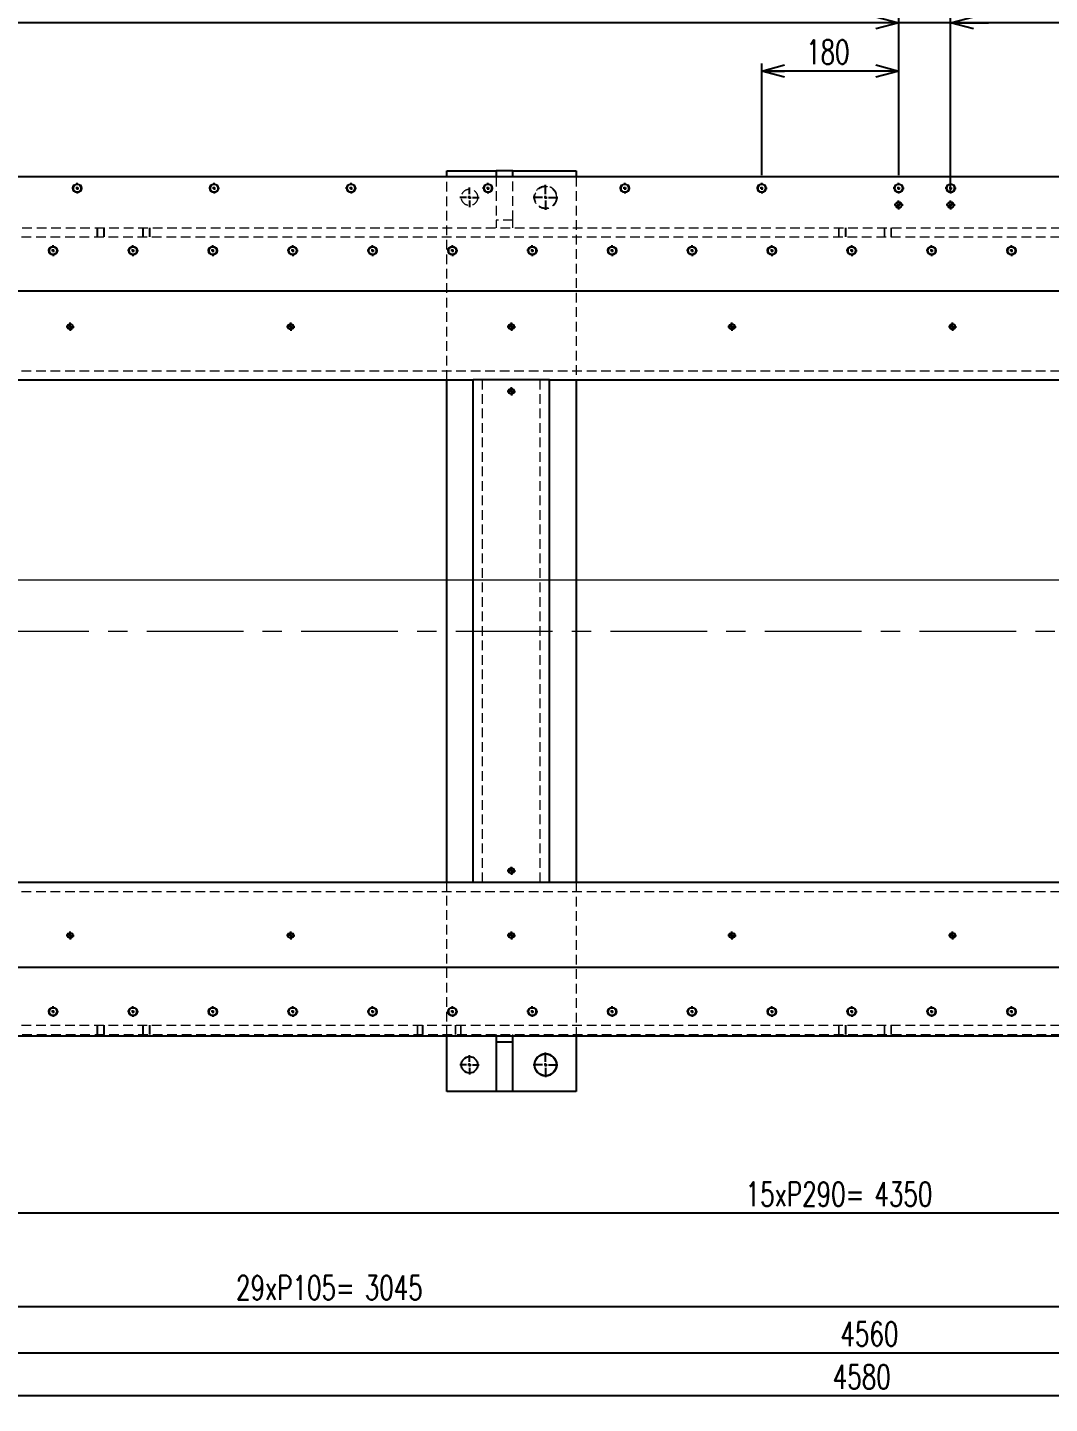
# Model space of a CAD drawing. Header units: millimetres. Extents: x 30 to 8380, y 30 to 5898.
# Drawn here: x 4122 to 5466, y 3167 to 4975 of the extents above; entities that cross this region are included whole.
import ezdxf

# ---------------------------------------------------------------- set-up
doc = ezdxf.new("R2010")
doc.units = ezdxf.units.MM
doc.header["$LTSCALE"] = 10
doc.linetypes.add('CENTERX2', pattern=[20.32, 12.7, -2.54, 2.54, -2.54])
doc.linetypes.add('HIDDEN', pattern=[1.905, 1.27, -0.635])
doc.layers.add('FORMAT', color=7, linetype='Continuous')
doc.styles.add('SLDTEXTSTYLE0', font='TXT', dxfattribs={"width": 0.7, "bigfont": 'bigfont'})
doc.dimstyles.new('SLDDIMSTYLE1', dxfattribs={"dimtxt": 36.380208, "dimasz": 30, "dimexe": 0, "dimexo": 0.0625, "dimgap": 9.095052, "dimtad": 3, "dimrnd": 1e-09, "dimzin": 12, "dimdsep": 46, "dimtxsty": 'SLDTEXTSTYLE0', "dimblk1": 'OPEN30', "dimblk2": 'OPEN30', "dimsah": 1, "dimcen": 0.09, "dimadec": 0, "dimazin": 3, "dimtfac": 1, "dimtdec": 3, "dimtofl": 0, "dimtmove": 0, "dimatfit": 3, "dimldrblk": 'OPEN30', "dimfxl": 1, "dimfrac": 2, "dimtolj": 1, "dimtzin": 12, "dimarcsym": 0})
doc.dimstyles.new('SLDDIMSTYLE2', dxfattribs={"dimtxt": 36.380208, "dimasz": 30, "dimexe": 0, "dimexo": 0.0625, "dimgap": 9.095052, "dimtad": 3, "dimrnd": 1e-09, "dimzin": 12, "dimdsep": 46, "dimtxsty": 'SLDTEXTSTYLE0', "dimblk1": 'OPEN30', "dimblk2": 'OPEN30', "dimsah": 1, "dimcen": 0.09, "dimadec": 0, "dimazin": 3, "dimtfac": 1, "dimtdec": 3, "dimtmove": 0, "dimatfit": 0, "dimldrblk": 'OPEN30', "dimfxl": 1, "dimfrac": 2, "dimtolj": 1, "dimtzin": 12, "dimarcsym": 0})

# ---------------------------------------------------------------- blocks, each defined once
blk = doc.blocks.new('_Open30')
at = {"color": 0, "linetype": 'ByBlock', "lineweight": -2}
for p, q in [((-1, 0.267949), (0, 0)), ((0, 0), (-1, -0.267949)), ((0, 0), (-1, 0))]:
    blk.add_line(p, q, dxfattribs=at)
blk = doc.blocks.new('_D_26')
at = {"layer": 'FORMAT', "transparency": 16777216}
for p, q in [((2953.6, 4788.9), (2953.6, 5043.3)), ((7513.6, 5033.3), (2953.6, 5033.3)), ((7513.6, 4788.9), (7513.6, 5043.3))]:
    blk.add_line(p, q, dxfattribs=at)
at = {"layer": 'FORMAT', "transparency": 16777216, "xscale": 30, "yscale": 30, "rotation": 180}
blk.add_blockref('_Open30', (2953.6, 5033.3, 104), dxfattribs=at)
at = {"layer": 'FORMAT', "transparency": 16777216, "xscale": 30, "yscale": 30}
blk.add_blockref('_Open30', (7513.6, 5033.3, 104), dxfattribs=at)
at = {"layer": 'FORMAT', "transparency": 16777216, "insert": (5191.2, 5074.2), "char_height": 31.75, "attachment_point": 1, "style": 'SLDTEXTSTYLE0'}
blk.add_mtext('4560', dxfattribs=at)
blk = doc.blocks.new('_D_29')
at = {"layer": 'FORMAT', "transparency": 16777216}
for p, q in [((5336.1, 4757.9), (5336.1, 4991.2)), ((7316.1, 4757.9), (7316.1, 4991.2)), ((7316.1, 4981.2), (5336.1, 4981.2))]:
    blk.add_line(p, q, dxfattribs=at)
at = {"layer": 'FORMAT', "transparency": 16777216, "xscale": 30, "yscale": 30, "rotation": 180}
blk.add_blockref('_Open30', (5336.1, 4981.2, 104), dxfattribs=at)
at = {"layer": 'FORMAT', "transparency": 16777216, "xscale": 30, "yscale": 30}
blk.add_blockref('_Open30', (7316.1, 4981.2, 104), dxfattribs=at)
at = {"layer": 'FORMAT', "transparency": 16777216, "char_height": 31.75, "attachment_point": 1, "style": 'SLDTEXTSTYLE0'}
for s, insert in [('11xP180=', (6199.1, 5022.1)), ('1980', (6368.4, 5022.1))]:
    blk.add_mtext(s, dxfattribs=dict(at, insert=insert))
blk = doc.blocks.new('_D_32')
at = {"layer": 'FORMAT', "transparency": 16777216}
for p, q in [((5267.8, 4781), (5267.8, 4991.2)), ((5336.1, 4773.9), (5336.1, 4991.2)), ((5267.8, 4981.2), (5217.8, 4981.2)), ((5336.1, 4981.2), (5267.8, 4981.2)), ((5336.1, 4981.2), (5386.1, 4981.2))]:
    blk.add_line(p, q, dxfattribs=at)
at = {"layer": 'FORMAT', "transparency": 16777216, "xscale": 30, "yscale": 30}
blk.add_blockref('_Open30', (5267.8, 4981.2, 104), dxfattribs=at)
at = {"layer": 'FORMAT', "transparency": 16777216, "xscale": 30, "yscale": 30, "rotation": 180}
blk.add_blockref('_Open30', (5336.1, 4981.2, 104), dxfattribs=at)
at = {"layer": 'FORMAT', "transparency": 16777216, "insert": (5259.6, 5022.1), "char_height": 31.75, "attachment_point": 1, "style": 'SLDTEXTSTYLE0'}
blk.add_mtext('68.3', dxfattribs=at)
blk = doc.blocks.new('_D_33')
at = {"layer": 'FORMAT', "transparency": 16777216}
for p, q in [((3287.8, 4773.9), (3287.8, 4991.2)), ((5267.8, 4781), (5267.8, 4991.2)), ((5267.8, 4981.2), (3287.8, 4981.2))]:
    blk.add_line(p, q, dxfattribs=at)
at = {"layer": 'FORMAT', "transparency": 16777216, "xscale": 30, "yscale": 30, "rotation": 180}
blk.add_blockref('_Open30', (3287.8, 4981.2, 104), dxfattribs=at)
at = {"layer": 'FORMAT', "transparency": 16777216, "xscale": 30, "yscale": 30}
blk.add_blockref('_Open30', (5267.8, 4981.2, 104), dxfattribs=at)
at = {"layer": 'FORMAT', "transparency": 16777216, "char_height": 31.75, "attachment_point": 1, "style": 'SLDTEXTSTYLE0'}
for s, insert in [('11xP180=', (4150.8, 5022.1)), ('1980', (4320.1, 5022.1))]:
    blk.add_mtext(s, dxfattribs=dict(at, insert=insert))
blk = doc.blocks.new('_D_35')
at = {"layer": 'FORMAT', "transparency": 16777216}
for p, q in [((5087.8, 4781), (5087.8, 4927.9)), ((5267.8, 4781), (5267.8, 4927.9)), ((5267.8, 4917.9), (5087.8, 4917.9))]:
    blk.add_line(p, q, dxfattribs=at)
at = {"layer": 'FORMAT', "transparency": 16777216, "xscale": 30, "yscale": 30, "rotation": 180}
blk.add_blockref('_Open30', (5087.8, 4917.9, 104), dxfattribs=at)
at = {"layer": 'FORMAT', "transparency": 16777216, "xscale": 30, "yscale": 30}
blk.add_blockref('_Open30', (5267.8, 4917.9, 104), dxfattribs=at)
at = {"layer": 'FORMAT', "transparency": 16777216, "insert": (5146, 4958.8), "char_height": 31.75, "attachment_point": 1, "style": 'SLDTEXTSTYLE0'}
blk.add_mtext('180', dxfattribs=at)
blk = doc.blocks.new('_D_62')
at = {"layer": 'FORMAT', "transparency": 16777216}
for p, q in [((3018.6, 3766.5), (3018.6, 3406.9)), ((7368.6, 3771.9), (7368.6, 3406.9)), ((7368.6, 3416.9), (3018.6, 3416.9))]:
    blk.add_line(p, q, dxfattribs=at)
at = {"layer": 'FORMAT', "transparency": 16777216, "xscale": 30, "yscale": 30, "rotation": 180}
blk.add_blockref('_Open30', (3018.6, 3416.9, 104), dxfattribs=at)
at = {"layer": 'FORMAT', "transparency": 16777216, "xscale": 30, "yscale": 30}
blk.add_blockref('_Open30', (7368.6, 3416.9, 104), dxfattribs=at)
at = {"layer": 'FORMAT', "transparency": 16777216, "char_height": 31.75, "attachment_point": 1, "style": 'SLDTEXTSTYLE0'}
for s, insert in [('15xP290=', (5066.6, 3457.9)), ('4350', (5235.9, 3457.9))]:
    blk.add_mtext(s, dxfattribs=dict(at, insert=insert))
blk = doc.blocks.new('_D_66')
at = {"layer": 'FORMAT', "transparency": 16777216}
for p, q in [((3001.1, 3664.8), (3001.1, 3284)), ((6046.1, 3664.8), (6046.1, 3284)), ((6046.1, 3294), (3001.1, 3294))]:
    blk.add_line(p, q, dxfattribs=at)
at = {"layer": 'FORMAT', "transparency": 16777216, "xscale": 30, "yscale": 30, "rotation": 180}
blk.add_blockref('_Open30', (3001.1, 3294, 104), dxfattribs=at)
at = {"layer": 'FORMAT', "transparency": 16777216, "xscale": 30, "yscale": 30}
blk.add_blockref('_Open30', (6046.1, 3294, 104), dxfattribs=at)
at = {"layer": 'FORMAT', "transparency": 16777216, "char_height": 31.75, "attachment_point": 1, "style": 'SLDTEXTSTYLE0'}
for s, insert in [('29xP105=', (4396.6, 3334.9)), ('3045', (4565.9, 3334.9))]:
    blk.add_mtext(s, dxfattribs=dict(at, insert=insert))
blk = doc.blocks.new('_D_72')
at = {"layer": 'FORMAT', "transparency": 16777216}
for p, q in [((2953.6, 3639.9), (2953.6, 3223.2)), ((7513.6, 3639.9), (7513.6, 3223.2)), ((7513.6, 3233.2), (2953.6, 3233.2))]:
    blk.add_line(p, q, dxfattribs=at)
at = {"layer": 'FORMAT', "transparency": 16777216, "xscale": 30, "yscale": 30, "rotation": 180}
blk.add_blockref('_Open30', (2953.6, 3233.2, 104), dxfattribs=at)
at = {"layer": 'FORMAT', "transparency": 16777216, "xscale": 30, "yscale": 30}
blk.add_blockref('_Open30', (7513.6, 3233.2, 104), dxfattribs=at)
at = {"layer": 'FORMAT', "transparency": 16777216, "insert": (5191.2, 3274.1), "char_height": 31.75, "attachment_point": 1, "style": 'SLDTEXTSTYLE0'}
blk.add_mtext('4560', dxfattribs=at)
blk = doc.blocks.new('_D_76')
at = {"layer": 'FORMAT', "transparency": 16777216}
for p, q in [((7513.6, 3639.9), (7513.6, 3166.9)), ((2933.6, 3566.9), (2933.6, 3166.9)), ((7513.6, 3176.9), (2933.6, 3176.9))]:
    blk.add_line(p, q, dxfattribs=at)
at = {"layer": 'FORMAT', "transparency": 16777216, "xscale": 30, "yscale": 30, "rotation": 180}
blk.add_blockref('_Open30', (2933.6, 3176.9, 104), dxfattribs=at)
at = {"layer": 'FORMAT', "transparency": 16777216, "xscale": 30, "yscale": 30}
blk.add_blockref('_Open30', (7513.6, 3176.9, 104), dxfattribs=at)
at = {"layer": 'FORMAT', "transparency": 16777216, "insert": (5181.2, 3217.8), "char_height": 31.75, "attachment_point": 1, "style": 'SLDTEXTSTYLE0'}
blk.add_mtext('4580', dxfattribs=at)
blk = doc.blocks.new('SW_CENTERMARKSYMBOL_20')
at = {"layer": 'FORMAT', "color": 0}
for p, q in [((896, 0), (892.9, 0)), ((900, 0), (898, 0)), ((900, 4), (900, 7.1)), ((900, 0), (900, 2)), ((900, 0), (900, -2)), ((900, 0), (902, 0)), ((904, 0), (907.1, 0)), ((1076, 0), (1072.9, 0)), ((1080, 0), (1078, 0)), ((1080, 4), (1080, 7.1)), ((1080, 0), (1080, 2)), ((1080, 0), (1080, -2)), ((1080, 0), (1082, 0)), ((1084, 0), (1087.1, 0)), ((1256, 0), (1252.9, 0)), ((1260, 0), (1258, 0)), ((1260, 4), (1260, 7.1)), ((1260, 0), (1260, 2)), ((1260, 0), (1260, -2)), ((1260, 0), (1262, 0)), ((1264, 0), (1267.1, 0)), ((1436, 0), (1432.9, 0)), ((1440, 0), (1438, 0)), ((1440, 4), (1440, 7.1)), ((1440, 0), (1440, 2)), ((1440, 0), (1440, -2)), ((1440, 0), (1442, 0)), ((1444, 0), (1447.1, 0)), ((1616, 0), (1612.9, 0)), ((1620, 0), (1618, 0)), ((1620, 4), (1620, 7.1)), ((1620, 0), (1620, 2)), ((1620, 0), (1620, -2)), ((1620, 0), (1622, 0)), ((1624, 0), (1627.1, 0)), ((1796, 0), (1792.9, 0)), ((1800, 0), (1798, 0)), ((1800, 4), (1800, 7.1)), ((1800, 0), (1800, 2)), ((1800, 0), (1800, -2)), ((1800, 0), (1802, 0)), ((1804, 0), (1807.1, 0)), ((1976, 0), (1972.9, 0)), ((1980, 0), (1978, 0)), ((1980, 4), (1980, 7.1)), ((1980, 0), (1980, 2)), ((1980, 0), (1980, -2)), ((1980, 0), (1982, 0)), ((1984, 0), (1987.1, 0)), ((2044.3, 0), (2041.2, 0)), ((2048.3, 0), (2046.3, 0)), ((2048.3, 4), (2048.3, 7.1)), ((2048.3, 0), (2048.3, 2)), ((2048.3, 0), (2048.3, -2)), ((2048.3, 0), (2050.3, 0)), ((2052.3, 0), (2055.4, 0)), ((900, -4), (900, -7.1)), ((1080, -4), (1080, -7.1)), ((1260, -4), (1260, -7.1)), ((1440, -4), (1440, -7.1)), ((1620, -4), (1620, -7.1)), ((1800, -4), (1800, -7.1)), ((1980, -4), (1980, -7.1)), ((2048.3, -4), (2048.3, -7.1))]:
    blk.add_line(p, q, dxfattribs=at)
blk = doc.blocks.new('SW_CENTERMARKSYMBOL_21')
at = {"layer": 'FORMAT', "color": 0}
for p, q in [((1151, 1000), (1147.9, 1000)), ((1155, 1000), (1153, 1000)), ((1155, 1004), (1155, 1007.1)), ((1155, 1000), (1155, 1002)), ((1155, 1000), (1155, 998)), ((1155, 1000), (1157, 1000)), ((1155, 996), (1155, 992.9)), ((1159, 1000), (1162.1, 1000)), ((1256, 1000), (1252.9, 1000)), ((1260, 1000), (1258, 1000)), ((1260, 1004), (1260, 1007.1)), ((1260, 1000), (1260, 1002)), ((1260, 1000), (1260, 998)), ((1260, 1000), (1262, 1000)), ((1260, 996), (1260, 992.9)), ((1264, 1000), (1267.1, 1000)), ((1361, 1000), (1357.9, 1000)), ((1365, 1000), (1363, 1000)), ((1365, 1004), (1365, 1007.1)), ((1365, 1000), (1365, 1002)), ((1365, 1000), (1365, 998)), ((1365, 1000), (1367, 1000)), ((1365, 996), (1365, 992.9)), ((1369, 1000), (1372.1, 1000)), ((1466, 1000), (1462.9, 1000)), ((1470, 1000), (1468, 1000)), ((1470, 1004), (1470, 1007.1)), ((1470, 1000), (1470, 1002)), ((1470, 1000), (1470, 998)), ((1470, 1000), (1472, 1000)), ((1470, 996), (1470, 992.9)), ((1474, 1000), (1477.1, 1000)), ((1571, 1000), (1567.9, 1000)), ((1575, 1000), (1573, 1000)), ((1575, 1004), (1575, 1007.1)), ((1575, 1000), (1575, 1002)), ((1575, 1000), (1575, 998)), ((1575, 1000), (1577, 1000)), ((1575, 996), (1575, 992.9)), ((1579, 1000), (1582.1, 1000)), ((1676, 1000), (1672.9, 1000)), ((1680, 1000), (1678, 1000)), ((1680, 1004), (1680, 1007.1)), ((1680, 1000), (1680, 1002)), ((1680, 1000), (1680, 998)), ((1680, 1000), (1682, 1000)), ((1680, 996), (1680, 992.9)), ((1684, 1000), (1687.1, 1000)), ((1781, 1000), (1777.9, 1000)), ((1785, 1000), (1783, 1000)), ((1785, 1004), (1785, 1007.1)), ((1785, 1000), (1785, 1002)), ((1785, 1000), (1785, 998)), ((1785, 1000), (1787, 1000)), ((1785, 996), (1785, 992.9)), ((1789, 1000), (1792.1, 1000)), ((1886, 1000), (1882.9, 1000)), ((1890, 1000), (1888, 1000)), ((1890, 1004), (1890, 1007.1)), ((1890, 1000), (1890, 1002)), ((1890, 1000), (1890, 998)), ((1890, 1000), (1892, 1000)), ((1890, 996), (1890, 992.9)), ((1894, 1000), (1897.1, 1000)), ((1991, 1000), (1987.9, 1000)), ((1995, 1000), (1993, 1000)), ((1995, 1004), (1995, 1007.1)), ((1995, 1000), (1995, 1002)), ((1995, 1000), (1995, 998)), ((1995, 1000), (1997, 1000)), ((1995, 996), (1995, 992.9)), ((1999, 1000), (2002.1, 1000)), ((2096, 1000), (2092.9, 1000)), ((2100, 1000), (2098, 1000)), ((2100, 1004), (2100, 1007.1)), ((2100, 1000), (2100, 1002)), ((2100, 1000), (2100, 998)), ((2100, 1000), (2102, 1000)), ((2100, 996), (2100, 992.9)), ((2104, 1000), (2107.1, 1000)), ((2201, 1000), (2197.9, 1000)), ((2205, 1000), (2203, 1000)), ((2205, 1004), (2205, 1007.1)), ((2205, 1000), (2205, 1002)), ((2205, 1000), (2205, 998)), ((2205, 1000), (2207, 1000)), ((2205, 996), (2205, 992.9)), ((2209, 1000), (2212.1, 1000)), ((2306, 1000), (2302.9, 1000)), ((2310, 1000), (2308, 1000)), ((2310, 1004), (2310, 1007.1)), ((2310, 1000), (2310, 1002)), ((2310, 1000), (2310, 998)), ((2310, 1000), (2312, 1000)), ((2310, 996), (2310, 992.9)), ((2314, 1000), (2317.1, 1000)), ((2411, 1000), (2407.9, 1000)), ((2415, 1000), (2413, 1000)), ((2415, 1004), (2415, 1007.1)), ((2415, 1000), (2415, 1002)), ((2415, 1000), (2415, 998)), ((2415, 1000), (2417, 1000)), ((2415, 996), (2415, 992.9)), ((2419, 1000), (2422.1, 1000)), ((1151, 0), (1147.9, 0)), ((1155, 0), (1153, 0)), ((1155, 4), (1155, 7.1)), ((1155, 0), (1155, 2)), ((1155, 0), (1155, -2)), ((1155, 0), (1157, 0)), ((1159, 0), (1162.1, 0)), ((1256, 0), (1252.9, 0)), ((1260, 0), (1258, 0)), ((1260, 4), (1260, 7.1)), ((1260, 0), (1260, 2)), ((1260, 0), (1260, -2)), ((1260, 0), (1262, 0)), ((1264, 0), (1267.1, 0)), ((1361, 0), (1357.9, 0)), ((1365, 0), (1363, 0)), ((1365, 4), (1365, 7.1)), ((1365, 0), (1365, 2)), ((1365, 0), (1365, -2)), ((1365, 0), (1367, 0)), ((1369, 0), (1372.1, 0)), ((1466, 0), (1462.9, 0)), ((1470, 0), (1468, 0)), ((1470, 4), (1470, 7.1)), ((1470, 0), (1470, 2)), ((1470, 0), (1470, -2)), ((1470, 0), (1472, 0)), ((1474, 0), (1477.1, 0)), ((1571, 0), (1567.9, 0)), ((1575, 0), (1573, 0)), ((1575, 4), (1575, 7.1)), ((1575, 0), (1575, 2)), ((1575, 0), (1575, -2)), ((1575, 0), (1577, 0)), ((1579, 0), (1582.1, 0)), ((1676, 0), (1672.9, 0)), ((1680, 0), (1678, 0)), ((1680, 4), (1680, 7.1)), ((1680, 0), (1680, 2)), ((1680, 0), (1680, -2)), ((1680, 0), (1682, 0)), ((1684, 0), (1687.1, 0)), ((1781, 0), (1777.9, 0)), ((1785, 0), (1783, 0)), ((1785, 4), (1785, 7.1)), ((1785, 0), (1785, 2)), ((1785, 0), (1785, -2)), ((1785, 0), (1787, 0)), ((1789, 0), (1792.1, 0)), ((1886, 0), (1882.9, 0)), ((1890, 0), (1888, 0)), ((1890, 4), (1890, 7.1)), ((1890, 0), (1890, 2)), ((1890, 0), (1890, -2)), ((1890, 0), (1892, 0)), ((1894, 0), (1897.1, 0)), ((1991, 0), (1987.9, 0)), ((1995, 0), (1993, 0)), ((1995, 4), (1995, 7.1)), ((1995, 0), (1995, 2)), ((1995, 0), (1995, -2)), ((1995, 0), (1997, 0)), ((1999, 0), (2002.1, 0)), ((2096, 0), (2092.9, 0)), ((2100, 0), (2098, 0)), ((2100, 4), (2100, 7.1)), ((2100, 0), (2100, 2)), ((2100, 0), (2100, -2)), ((2100, 0), (2102, 0)), ((2104, 0), (2107.1, 0)), ((2201, 0), (2197.9, 0)), ((2205, 0), (2203, 0)), ((2205, 4), (2205, 7.1)), ((2205, 0), (2205, 2)), ((2205, 0), (2205, -2)), ((2205, 0), (2207, 0)), ((2209, 0), (2212.1, 0)), ((2306, 0), (2302.9, 0)), ((2310, 0), (2308, 0)), ((2310, 4), (2310, 7.1)), ((2310, 0), (2310, 2)), ((2310, 0), (2310, -2)), ((2310, 0), (2312, 0)), ((2314, 0), (2317.1, 0)), ((2411, 0), (2407.9, 0)), ((2415, 0), (2413, 0)), ((2415, 4), (2415, 7.1)), ((2415, 0), (2415, 2)), ((2415, 0), (2415, -2)), ((2415, 0), (2417, 0)), ((2419, 0), (2422.1, 0)), ((1155, -4), (1155, -7.1)), ((1260, -4), (1260, -7.1)), ((1365, -4), (1365, -7.1)), ((1470, -4), (1470, -7.1)), ((1575, -4), (1575, -7.1)), ((1680, -4), (1680, -7.1)), ((1785, -4), (1785, -7.1)), ((1890, -4), (1890, -7.1)), ((1995, -4), (1995, -7.1)), ((2100, -4), (2100, -7.1)), ((2205, -4), (2205, -7.1)), ((2310, -4), (2310, -7.1)), ((2415, -4), (2415, -7.1))]:
    blk.add_line(p, q, dxfattribs=at)
blk = doc.blocks.new('SW_CENTERMARKSYMBOL_22')
at = {"layer": 'FORMAT', "color": 0}
for p, q in [((-3194, 85), (-3195.4, 85)), ((-3190, 85), (-3192, 85)), ((-3190, 89), (-3190, 90.4)), ((-3190, 85), (-3190, 87)), ((-3190, 85), (-3190, 83)), ((-3190, 85), (-3188, 85)), ((-3190, 81), (-3190, 79.6)), ((-3186, 85), (-3184.6, 85)), ((-2904, 85), (-2905.4, 85)), ((-2900, 85), (-2902, 85)), ((-2900, 89), (-2900, 90.4)), ((-2900, 85), (-2900, 87)), ((-2900, 85), (-2900, 83)), ((-2900, 85), (-2898, 85)), ((-2900, 81), (-2900, 79.6)), ((-2896, 85), (-2894.6, 85)), ((-2614, 85), (-2615.4, 85)), ((-2610, 85), (-2612, 85)), ((-2610, 89), (-2610, 90.4)), ((-2610, 85), (-2610, 87)), ((-2610, 85), (-2610, 83)), ((-2610, 85), (-2608, 85)), ((-2610, 81), (-2610, 79.6)), ((-2606, 85), (-2604.6, 85)), ((-2324, 85), (-2325.4, 85)), ((-2320, 85), (-2322, 85)), ((-2320, 89), (-2320, 90.4)), ((-2320, 85), (-2320, 87)), ((-2320, 85), (-2320, 83)), ((-2320, 85), (-2318, 85)), ((-2320, 81), (-2320, 79.6)), ((-2316, 85), (-2314.6, 85)), ((-2034, 85), (-2035.4, 85)), ((-2030, 85), (-2032, 85)), ((-2030, 89), (-2030, 90.4)), ((-2030, 85), (-2030, 87)), ((-2030, 85), (-2030, 83)), ((-2030, 85), (-2028, 85)), ((-2030, 81), (-2030, 79.6)), ((-2026, 85), (-2024.6, 85)), ((-2614, 0), (-2615.4, 0)), ((-2610, 0), (-2612, 0)), ((-2610, 4), (-2610, 5.4)), ((-2610, 0), (-2610, 2)), ((-2610, 0), (-2610, -2)), ((-2610, 0), (-2608, 0)), ((-2606, 0), (-2604.6, 0)), ((-2610, -4), (-2610, -5.4)), ((-2614, -630), (-2615.4, -630)), ((-2610, -630), (-2612, -630)), ((-2610, -626), (-2610, -624.6)), ((-2610, -630), (-2610, -628)), ((-2610, -630), (-2610, -632)), ((-2610, -630), (-2608, -630)), ((-2606, -630), (-2604.6, -630)), ((-2610, -634), (-2610, -635.4)), ((-3194, -715), (-3195.4, -715)), ((-3190, -715), (-3192, -715)), ((-3190, -711), (-3190, -709.6)), ((-3190, -715), (-3190, -713)), ((-3190, -715), (-3190, -717)), ((-3190, -715), (-3188, -715)), ((-3190, -719), (-3190, -720.4)), ((-3186, -715), (-3184.6, -715)), ((-2904, -715), (-2905.4, -715)), ((-2900, -715), (-2902, -715)), ((-2900, -711), (-2900, -709.6)), ((-2900, -715), (-2900, -713)), ((-2900, -715), (-2900, -717)), ((-2900, -715), (-2898, -715)), ((-2900, -719), (-2900, -720.4)), ((-2896, -715), (-2894.6, -715)), ((-2614, -715), (-2615.4, -715)), ((-2610, -715), (-2612, -715)), ((-2610, -711), (-2610, -709.6)), ((-2610, -715), (-2610, -713)), ((-2610, -715), (-2610, -717)), ((-2610, -715), (-2608, -715)), ((-2610, -719), (-2610, -720.4)), ((-2606, -715), (-2604.6, -715)), ((-2324, -715), (-2325.4, -715)), ((-2320, -715), (-2322, -715)), ((-2320, -711), (-2320, -709.6)), ((-2320, -715), (-2320, -713)), ((-2320, -715), (-2320, -717)), ((-2320, -715), (-2318, -715)), ((-2320, -719), (-2320, -720.4)), ((-2316, -715), (-2314.6, -715)), ((-2034, -715), (-2035.4, -715)), ((-2030, -715), (-2032, -715)), ((-2030, -711), (-2030, -709.6)), ((-2030, -715), (-2030, -713)), ((-2030, -715), (-2030, -717)), ((-2030, -715), (-2028, -715)), ((-2030, -719), (-2030, -720.4)), ((-2026, -715), (-2024.6, -715))]:
    blk.add_line(p, q, dxfattribs=at)
blk = doc.blocks.new('SW_CENTERMARKSYMBOL_23')
at = {"layer": 'FORMAT', "color": 0}
for p, q in [((-1744, 0), (-1756.25, 0)), ((-1740, 0), (-1742, 0)), ((-1740, 4), (-1740, 16.25)), ((-1740, 0), (-1740, 2)), ((-1740, 0), (-1740, -2)), ((-1740, 0), (-1738, 0)), ((-1736, 0), (-1723.75, 0)), ((-1740, -4), (-1740, -16.25))]:
    blk.add_line(p, q, dxfattribs=at)
blk = doc.blocks.new('SW_CENTERMARKSYMBOL_24')
at = {"layer": 'FORMAT', "color": 0}
for p, q in [((-1744, 0), (-1756.25, 0)), ((-1740, 0), (-1742, 0)), ((-1740, 4), (-1740, 16.25)), ((-1740, 0), (-1740, 2)), ((-1740, 0), (-1740, -2)), ((-1740, 0), (-1738, 0)), ((-1736, 0), (-1723.75, 0)), ((-1740, -4), (-1740, -16.25))]:
    blk.add_line(p, q, dxfattribs=at)
blk = doc.blocks.new('SW_CENTERMARKSYMBOL_25')
at = {"layer": 'FORMAT', "color": 0}
for p, q in [((-1744, 0), (-1752.75, 0)), ((-1740, 0), (-1742, 0)), ((-1740, 4), (-1740, 12.75)), ((-1740, 0), (-1740, 2)), ((-1740, 0), (-1740, -2)), ((-1740, 0), (-1738, 0)), ((-1736, 0), (-1727.25, 0)), ((-1740, -4), (-1740, -12.75))]:
    blk.add_line(p, q, dxfattribs=at)
blk = doc.blocks.new('SW_CENTERMARKSYMBOL_26')
at = {"layer": 'FORMAT', "color": 0}
for p, q in [((-1744, 0), (-1752.75, 0)), ((-1740, 0), (-1742, 0)), ((-1740, 4), (-1740, 12.75)), ((-1740, 0), (-1740, 2)), ((-1740, 0), (-1740, -2)), ((-1740, 0), (-1738, 0)), ((-1736, 0), (-1727.25, 0)), ((-1740, -4), (-1740, -12.75))]:
    blk.add_line(p, q, dxfattribs=at)
blk = doc.blocks.new('SW_CENTERMARKSYMBOL_31')
at = {"layer": 'FORMAT', "color": 0}
for p, q in [((-4, 0), (-6, 0)), ((0, 0), (-2, 0)), ((0, 4), (0, 6)), ((0, 0), (0, 2)), ((0, 0), (0, -2)), ((0, 0), (2, 0)), ((4, 0), (6, 0)), ((0, -4), (0, -6))]:
    blk.add_line(p, q, dxfattribs=at)
blk = doc.blocks.new('SW_CENTERMARKSYMBOL_32')
at = {"layer": 'FORMAT', "color": 0}
for p, q in [((-4, 0), (-6, 0)), ((0, 0), (-2, 0)), ((0, 4), (0, 6)), ((0, 0), (0, 2)), ((0, 0), (0, -2)), ((0, 0), (2, 0)), ((4, 0), (6, 0)), ((0, -4), (0, -6))]:
    blk.add_line(p, q, dxfattribs=at)
blk = doc.blocks.new('SW_DOWELSYMBOL_8')
at = {"linetype": 'Continuous', "lineweight": 18}
h = blk.add_hatch(color=0, dxfattribs=at)
edge = h.paths.add_edge_path(flags=0)
edge.add_arc((0, 0), 4, 180, 270)
edge.add_line((0, -4), (0, 0))
edge.add_line((0, 0), (-4, 0))
h = blk.add_hatch(color=0, dxfattribs=at)
edge = h.paths.add_edge_path(flags=0)
edge.add_arc((0, 0), 4, 0, 90)
edge.add_line((0, 4), (0, 0))
edge.add_line((0, 0), (4, 0))
at = {"layer": 'FORMAT', "color": 0}
blk.add_circle((0, 0), 4, dxfattribs=at)
blk = doc.blocks.new('SW_DOWELSYMBOL_9')
at = {"linetype": 'Continuous', "lineweight": 18}
h = blk.add_hatch(color=0, dxfattribs=at)
edge = h.paths.add_edge_path(flags=0)
edge.add_arc((0, 0), 4, 180, 270)
edge.add_line((0, -4), (0, 0))
edge.add_line((0, 0), (-4, 0))
h = blk.add_hatch(color=0, dxfattribs=at)
edge = h.paths.add_edge_path(flags=0)
edge.add_arc((0, 0), 4, 0, 90)
edge.add_line((0, 4), (0, 0))
edge.add_line((0, 0), (4, 0))
at = {"layer": 'FORMAT', "color": 0}
blk.add_circle((0, 0), 4, dxfattribs=at)

msp = doc.modelspace()

# ---------------------------------------------------------------- linework, layer by layer
at = {"color": 7, "linetype": 'Continuous', "lineweight": 25}
for p, q in [((7513.5727932, 4778.8972603), (2953.5727932, 4778.8972603)), ((4673.5727932, 4786.8972603), (4738.5727932, 4786.8972603)), ((4673.5727932, 4778.8972603), (4673.5727932, 4786.8972603)), ((4738.5727932, 4786.8972603), (4738.5727932, 4778.8972603)), ((4760.5727932, 4786.8972603), (4738.5727932, 4786.8972603)), ((4760.5727932, 4786.8972603), (4843.5727932, 4786.8972603)), ((4760.5727932, 4778.8972603), (4760.5727932, 4786.8972603)), ((4843.5727932, 4786.8972603), (4843.5727932, 4778.8972603)), ((2953.5727932, 4628.8972603), (7513.5727932, 4628.8972603)), ((3938.5727932, 4511.8972603), (4708.5727932, 4511.8972603)), ((4673.5727932, 3851.8972603), (4673.5727932, 4511.8972603)), ((4708.5727932, 3851.8972603), (4708.5727932, 4511.8972603)), ((4738.5727932, 4511.8972603), (4708.5727932, 4511.8972603)), ((4778.5727932, 4511.8972603), (4738.5727932, 4511.8972603)), ((4808.5727932, 4511.8972603), (4778.5727932, 4511.8972603)), ((4808.5727932, 4511.8972603), (5578.5727932, 4511.8972603)), ((4808.5727932, 3851.8972603), (4808.5727932, 4511.8972603)), ((4843.5727932, 4511.8972603), (4843.5727932, 3851.8972603)), ((3938.5727932, 3851.8972603), (4708.5727932, 3851.8972603)), ((4708.5727932, 3851.8972603), (4738.5727932, 3851.8972603)), ((4738.5727932, 3851.8972603), (4778.5727932, 3851.8972603)), ((4778.5727932, 3851.8972603), (4808.5727932, 3851.8972603)), ((4808.5727932, 3851.8972603), (5578.5727932, 3851.8972603)), ((7513.5727932, 3739.8972603), (2953.5727932, 3739.8972603)), ((2953.5727932, 3649.8972603), (7513.5727932, 3649.8972603)), ((4673.5727932, 3576.8972603), (4673.5727932, 3649.8972603)), ((4738.5727932, 3649.8972603), (4738.5727932, 3641.8972603)), ((4760.5727932, 3641.8972603), (4738.5727932, 3641.8972603)), ((4738.5727932, 3641.8972603), (4738.5727932, 3576.8972603)), ((4760.5727932, 3641.8972603), (4760.5727932, 3649.8972603)), ((4760.5727932, 3576.8972603), (4760.5727932, 3641.8972603)), ((4843.5727932, 3649.8972603), (4843.5727932, 3576.8972603)), ((4738.5727932, 3576.8972603), (4673.5727932, 3576.8972603)), ((4760.5727932, 3576.8972603), (4738.5727932, 3576.8972603)), ((4843.5727932, 3576.8972603), (4760.5727932, 3576.8972603))]:
    msp.add_line(p, q, dxfattribs=at)
at = {"color": 7, "linetype": 'HIDDEN', "lineweight": 18}
for p, q in [((4673.5727932, 4511.8972603), (4673.5727932, 4778.8972603)), ((4738.5727932, 4778.8972603), (4738.5727932, 4721.8972603)), ((4760.5727932, 4721.8972603), (4760.5727932, 4778.8972603)), ((4843.5727932, 4778.8972603), (4843.5727932, 4511.8972603)), ((4760.5727932, 4721.8972603), (4738.5727932, 4721.8972603)), ((4738.5727932, 4721.8972603), (4738.5727932, 4711.8972603)), ((4760.5727932, 4711.8972603), (4760.5727932, 4721.8972603)), ((2953.5727932, 4711.8972603), (7513.5727932, 4711.8972603)), ((4213.5727932, 4711.8972603), (4213.5727932, 4699.8972603)), ((4214.3227932, 4711.8972603), (4214.3227932, 4699.8972603)), ((4222.8227932, 4699.8972603), (4222.8227932, 4711.8972603)), ((4223.5727932, 4699.8972603), (4223.5727932, 4711.8972603)), ((4273.5727932, 4711.8972603), (4273.5727932, 4699.8972603)), ((4274.3227932, 4711.8972603), (4274.3227932, 4699.8972603)), ((4282.8227932, 4699.8972603), (4282.8227932, 4711.8972603)), ((4283.5727932, 4699.8972603), (4283.5727932, 4711.8972603)), ((5188.5727932, 4711.8972603), (5188.5727932, 4699.8972603)), ((5189.3227932, 4711.8972603), (5189.3227932, 4699.8972603)), ((5197.8227932, 4699.8972603), (5197.8227932, 4711.8972603)), ((5198.5727932, 4699.8972603), (5198.5727932, 4711.8972603)), ((5248.5727932, 4711.8972603), (5248.5727932, 4699.8972603)), ((5249.3227932, 4711.8972603), (5249.3227932, 4699.8972603)), ((5257.8227932, 4699.8972603), (5257.8227932, 4711.8972603)), ((5258.5727932, 4699.8972603), (5258.5727932, 4711.8972603)), ((2933.5727932, 4699.8972603), (7513.5727932, 4699.8972603)), ((2933.5727932, 4523.8972603), (7513.5727932, 4523.8972603)), ((4720.5727932, 3851.8972603), (4720.5727932, 4511.8972603)), ((4796.5727932, 3851.8972603), (4796.5727932, 4511.8972603)), ((4673.5727932, 3649.8972603), (4673.5727932, 3851.8972603)), ((4843.5727932, 3851.8972603), (4843.5727932, 3649.8972603)), ((2933.5727932, 3839.8972603), (7513.5727932, 3839.8972603)), ((2933.5727932, 3663.8972603), (7513.5727932, 3663.8972603)), ((4213.5727932, 3663.8972603), (4213.5727932, 3651.8972603)), ((4214.3227932, 3663.8972603), (4214.3227932, 3651.8972603)), ((4222.8227932, 3651.8972603), (4222.8227932, 3663.8972603)), ((4223.5727932, 3651.8972603), (4223.5727932, 3663.8972603)), ((4273.5727932, 3663.8972603), (4273.5727932, 3651.8972603)), ((4274.3227932, 3663.8972603), (4274.3227932, 3651.8972603)), ((4282.8227932, 3651.8972603), (4282.8227932, 3663.8972603)), ((4283.5727932, 3651.8972603), (4283.5727932, 3663.8972603)), ((4634.5727932, 3663.8972603), (4634.5727932, 3651.8972603)), ((4635.1727932, 3663.8972603), (4635.1727932, 3651.8972603)), ((4641.9727932, 3651.8972603), (4641.9727932, 3663.8972603)), ((4642.5727932, 3651.8972603), (4642.5727932, 3663.8972603)), ((4684.5727932, 3663.8972603), (4684.5727932, 3651.8972603)), ((4685.1727932, 3663.8972603), (4685.1727932, 3651.8972603)), ((4691.9727932, 3651.8972603), (4691.9727932, 3663.8972603)), ((4692.5727932, 3651.8972603), (4692.5727932, 3663.8972603)), ((5188.5727932, 3663.8972603), (5188.5727932, 3651.8972603)), ((5189.3227932, 3663.8972603), (5189.3227932, 3651.8972603)), ((5197.8227932, 3651.8972603), (5197.8227932, 3663.8972603)), ((5198.5727932, 3651.8972603), (5198.5727932, 3663.8972603)), ((5248.5727932, 3663.8972603), (5248.5727932, 3651.8972603)), ((5249.3227932, 3663.8972603), (5249.3227932, 3651.8972603)), ((5257.8227932, 3651.8972603), (5257.8227932, 3663.8972603)), ((5258.5727932, 3651.8972603), (5258.5727932, 3663.8972603)), ((2953.5727932, 3651.8972603), (7513.5727932, 3651.8972603)), ((4738.5727932, 3651.8972603), (4738.5727932, 3649.8972603)), ((4760.5727932, 3649.8972603), (4760.5727932, 3651.8972603))]:
    msp.add_line(p, q, dxfattribs=at)
at = {"color": 7, "linetype": 'Continuous', "lineweight": 18}
msp.add_line((7479.5911049, 4248.9677664), (2956.7868545, 4248.9677664), dxfattribs=at)
for centre, radius in [((4187.7727932, 4763.8972603), 6), ((4367.7727932, 4763.8972603), 6), ((4547.7727932, 4763.8972603), 6), ((4727.7727932, 4763.8972603), 6), ((4907.7727932, 4763.8972603), 6), ((5087.7727932, 4763.8972603), 6), ((5267.7727932, 4763.8972603), 6), ((5336.0727932, 4763.8972603), 6), ((4156.0727932, 4681.8972603), 6), ((4261.0727932, 4681.8972603), 6), ((4366.0727932, 4681.8972603), 6), ((4471.0727932, 4681.8972603), 6), ((4576.0727932, 4681.8972603), 6), ((4681.0727932, 4681.8972603), 6), ((4786.0727932, 4681.8972603), 6), ((4891.0727932, 4681.8972603), 6), ((4996.0727932, 4681.8972603), 6), ((5101.0727932, 4681.8972603), 6), ((5206.0727932, 4681.8972603), 6), ((5311.0727932, 4681.8972603), 6), ((5416.0727932, 4681.8972603), 6), ((4178.5727932, 4581.8972603), 4), ((4468.5727932, 4581.8972603), 4), ((4758.5727932, 4581.8972603), 4), ((5048.5727932, 4581.8972603), 4), ((5338.5727932, 4581.8972603), 4), ((4758.5727932, 4496.8972603), 4), ((4758.5727932, 3866.8972603), 4), ((4178.5727932, 3781.8972603), 4), ((4468.5727932, 3781.8972603), 4), ((4758.5727932, 3781.8972603), 4), ((5048.5727932, 3781.8972603), 4), ((5338.5727932, 3781.8972603), 4), ((4156.0727932, 3681.8972603), 6), ((4261.0727932, 3681.8972603), 6), ((4366.0727932, 3681.8972603), 6), ((4471.0727932, 3681.8972603), 6), ((4576.0727932, 3681.8972603), 6), ((4681.0727932, 3681.8972603), 6), ((4786.0727932, 3681.8972603), 6), ((4891.0727932, 3681.8972603), 6), ((4996.0727932, 3681.8972603), 6), ((5101.0727932, 3681.8972603), 6), ((5206.0727932, 3681.8972603), 6), ((5311.0727932, 3681.8972603), 6), ((5416.0727932, 3681.8972603), 6), ((4803.5727932, 3611.8972603), 15)]:
    msp.add_circle(centre, radius, dxfattribs=at)
at = {"color": 7, "linetype": 'Continuous', "lineweight": 25}
for centre, radius in [((4187.7727932, 4763.8972603), 5.1), ((4367.7727932, 4763.8972603), 5.1), ((4547.7727932, 4763.8972603), 5.1), ((4727.7727932, 4763.8972603), 5.1), ((4907.7727932, 4763.8972603), 5.1), ((5087.7727932, 4763.8972603), 5.1), ((5267.7727932, 4763.8972603), 5.1), ((5336.0727932, 4763.8972603), 5.1), ((5267.7727932, 4741.8972603), 4), ((5336.0727932, 4741.8972603), 4), ((4156.0727932, 4681.8972603), 5.1), ((4261.0727932, 4681.8972603), 5.1), ((4366.0727932, 4681.8972603), 5.1), ((4471.0727932, 4681.8972603), 5.1), ((4576.0727932, 4681.8972603), 5.1), ((4681.0727932, 4681.8972603), 5.1), ((4786.0727932, 4681.8972603), 5.1), ((4891.0727932, 4681.8972603), 5.1), ((4996.0727932, 4681.8972603), 5.1), ((5101.0727932, 4681.8972603), 5.1), ((5206.0727932, 4681.8972603), 5.1), ((5311.0727932, 4681.8972603), 5.1), ((5416.0727932, 4681.8972603), 5.1), ((4178.5727932, 4581.8972603), 3.4), ((4468.5727932, 4581.8972603), 3.4), ((4758.5727932, 4581.8972603), 3.4), ((5048.5727932, 4581.8972603), 3.4), ((5338.5727932, 4581.8972603), 3.4), ((4758.5727932, 4496.8972603), 3.4), ((4758.5727932, 3866.8972603), 3.4), ((4178.5727932, 3781.8972603), 3.4), ((4468.5727932, 3781.8972603), 3.4), ((4758.5727932, 3781.8972603), 3.4), ((5048.5727932, 3781.8972603), 3.4), ((5338.5727932, 3781.8972603), 3.4), ((4156.0727932, 3681.8972603), 5.1), ((4261.0727932, 3681.8972603), 5.1), ((4366.0727932, 3681.8972603), 5.1), ((4471.0727932, 3681.8972603), 5.1), ((4576.0727932, 3681.8972603), 5.1), ((4681.0727932, 3681.8972603), 5.1), ((4786.0727932, 3681.8972603), 5.1), ((4891.0727932, 3681.8972603), 5.1), ((4996.0727932, 3681.8972603), 5.1), ((5101.0727932, 3681.8972603), 5.1), ((5206.0727932, 3681.8972603), 5.1), ((5311.0727932, 3681.8972603), 5.1), ((5416.0727932, 3681.8972603), 5.1), ((4703.5727932, 3611.8972603), 10.75), ((4803.5727932, 3611.8972603), 14.25)]:
    msp.add_circle(centre, radius, dxfattribs=at)
at = {"color": 7, "linetype": 'HIDDEN', "lineweight": 18}
for centre, radius in [((4703.5727932, 4751.8972603), 10.75), ((4803.5727932, 4751.8972603), 15), ((4803.5727932, 4751.8972603), 14.25)]:
    msp.add_circle(centre, radius, dxfattribs=at)
for points in [[(4150.9727932, 4681.8972603), (4150.9727932, 4681.9789335), (4150.9747563, 4682.060631), (4150.9786788, 4682.1422072)], [(4255.9727932, 4681.8972603), (4255.9727932, 4681.9789335), (4255.9747563, 4682.060631), (4255.9786788, 4682.1422072)], [(4360.9727932, 4681.8972603), (4360.9727932, 4681.9789335), (4360.9747563, 4682.060631), (4360.9786788, 4682.1422072)], [(4465.9727932, 4681.8972603), (4465.9727932, 4681.9789335), (4465.9747563, 4682.060631), (4465.9786788, 4682.1422072)], [(4570.9727932, 4681.8972603), (4570.9727932, 4681.9789335), (4570.9747563, 4682.060631), (4570.9786788, 4682.1422072)], [(4675.9727932, 4681.8972603), (4675.9727932, 4681.9789335), (4675.9747563, 4682.060631), (4675.9786788, 4682.1422072)], [(4780.9727932, 4681.8972603), (4780.9727932, 4681.9789335), (4780.9747563, 4682.060631), (4780.9786788, 4682.1422072)], [(4885.9727932, 4681.8972603), (4885.9727932, 4681.9789335), (4885.9747563, 4682.060631), (4885.9786788, 4682.1422072)], [(4990.9727932, 4681.8972603), (4990.9727932, 4681.9789335), (4990.9747563, 4682.060631), (4990.9786788, 4682.1422072)], [(5095.9727932, 4681.8972603), (5095.9727932, 4681.9789335), (5095.9747563, 4682.060631), (5095.9786788, 4682.1422072)], [(5200.9727932, 4681.8972603), (5200.9727932, 4681.9789335), (5200.9747563, 4682.060631), (5200.9786788, 4682.1422072)], [(5305.9727932, 4681.8972603), (5305.9727932, 4681.9789335), (5305.9747563, 4682.060631), (5305.9786788, 4682.1422072)], [(5410.9727932, 4681.8972603), (5410.9727932, 4681.9789335), (5410.9747563, 4682.060631), (5410.9786788, 4682.1422072)], [(4150.9786788, 3681.6523134), (4150.9747563, 3681.7338896), (4150.9727932, 3681.8155871), (4150.9727932, 3681.8972603)], [(4161.1727932, 3681.8972603), (4161.1727932, 3681.8155871), (4161.17083, 3681.7338896), (4161.1669075, 3681.6523134)], [(4255.9786788, 3681.6523134), (4255.9747563, 3681.7338896), (4255.9727932, 3681.8155871), (4255.9727932, 3681.8972603)], [(4266.1727932, 3681.8972603), (4266.1727932, 3681.8155871), (4266.17083, 3681.7338896), (4266.1669075, 3681.6523134)], [(4360.9786788, 3681.6523134), (4360.9747563, 3681.7338896), (4360.9727932, 3681.8155871), (4360.9727932, 3681.8972603)], [(4371.1727932, 3681.8972603), (4371.1727932, 3681.8155871), (4371.17083, 3681.7338896), (4371.1669075, 3681.6523134)], [(4465.9786788, 3681.6523134), (4465.9747563, 3681.7338896), (4465.9727932, 3681.8155871), (4465.9727932, 3681.8972603)], [(4476.1727932, 3681.8972603), (4476.1727932, 3681.8155871), (4476.17083, 3681.7338896), (4476.1669075, 3681.6523134)], [(4570.9786788, 3681.6523134), (4570.9747563, 3681.7338896), (4570.9727932, 3681.8155871), (4570.9727932, 3681.8972603)], [(4581.1727932, 3681.8972603), (4581.1727932, 3681.8155871), (4581.17083, 3681.7338896), (4581.1669075, 3681.6523134)], [(4675.9786788, 3681.6523134), (4675.9747563, 3681.7338896), (4675.9727932, 3681.8155871), (4675.9727932, 3681.8972603)], [(4686.1727932, 3681.8972603), (4686.1727932, 3681.8155871), (4686.17083, 3681.7338896), (4686.1669075, 3681.6523134)], [(4780.9786788, 3681.6523134), (4780.9747563, 3681.7338896), (4780.9727932, 3681.8155871), (4780.9727932, 3681.8972603)], [(4791.1727932, 3681.8972603), (4791.1727932, 3681.8155871), (4791.17083, 3681.7338896), (4791.1669075, 3681.6523134)], [(4885.9786788, 3681.6523134), (4885.9747563, 3681.7338896), (4885.9727932, 3681.8155871), (4885.9727932, 3681.8972603)], [(4896.1727932, 3681.8972603), (4896.1727932, 3681.8155871), (4896.17083, 3681.7338896), (4896.1669075, 3681.6523134)], [(4990.9786788, 3681.6523134), (4990.9747563, 3681.7338896), (4990.9727932, 3681.8155871), (4990.9727932, 3681.8972603)], [(5001.1727932, 3681.8972603), (5001.1727932, 3681.8155871), (5001.17083, 3681.7338896), (5001.1669075, 3681.6523134)], [(5095.9786788, 3681.6523134), (5095.9747563, 3681.7338896), (5095.9727932, 3681.8155871), (5095.9727932, 3681.8972603)], [(5106.1727932, 3681.8972603), (5106.1727932, 3681.8155871), (5106.17083, 3681.7338896), (5106.1669075, 3681.6523134)], [(5200.9786788, 3681.6523134), (5200.9747563, 3681.7338896), (5200.9727932, 3681.8155871), (5200.9727932, 3681.8972603)], [(5211.1727932, 3681.8972603), (5211.1727932, 3681.8155871), (5211.17083, 3681.7338896), (5211.1669075, 3681.6523134)], [(5305.9786788, 3681.6523134), (5305.9747563, 3681.7338896), (5305.9727932, 3681.8155871), (5305.9727932, 3681.8972603)], [(5316.1727932, 3681.8972603), (5316.1727932, 3681.8155871), (5316.17083, 3681.7338896), (5316.1669075, 3681.6523134)], [(5410.9786788, 3681.6523134), (5410.9747563, 3681.7338896), (5410.9727932, 3681.8155871), (5410.9727932, 3681.8972603)], [(5421.1727932, 3681.8972603), (5421.1727932, 3681.8155871), (5421.17083, 3681.7338896), (5421.1669075, 3681.6523134)]]:
    msp.add_open_spline(points, degree=3, dxfattribs=at)
at = {"layer": 'FORMAT', "linetype": 'CENTERX2', "lineweight": 18}
msp.add_line((2856.8042312, 4181.8972603), (7601.2268872, 4181.8972603), dxfattribs=at)

# ---------------------------------------------------------------- block references
at = {"layer": 'FORMAT'}
for name, p in [('SW_CENTERMARKSYMBOL_25', (6443.5727932, 4751.8972603)), ('SW_CENTERMARKSYMBOL_24', (6543.5727932, 4751.8972603)), ('SW_CENTERMARKSYMBOL_20', (3287.7727932, 4763.8972603)), ('SW_CENTERMARKSYMBOL_31', (5267.7727932, 4741.8972603)), ('SW_DOWELSYMBOL_9', (5267.7727932, 4741.8972603)), ('SW_CENTERMARKSYMBOL_32', (5336.0727932, 4741.8972603)), ('SW_DOWELSYMBOL_8', (5336.0727932, 4741.8972603)), ('SW_CENTERMARKSYMBOL_21', (3001.0727932, 3681.8972603)), ('SW_CENTERMARKSYMBOL_22', (7368.5727932, 4496.8972603)), ('SW_CENTERMARKSYMBOL_26', (6443.5727932, 3611.8972603)), ('SW_CENTERMARKSYMBOL_23', (6543.5727932, 3611.8972603))]:
    msp.add_blockref(name, p, dxfattribs=at)

# ---------------------------------------------------------------- dimensions: what is measured, and where the dimension line sits
for base, p1, p2, dimstyle, picture, middle in [((2953.5727932, 5033.3004054), (7513.5727932, 4778.8972603), (2953.5727932, 4778.8972603), 'SLDDIMSTYLE1', '_D_26', (5233.5727932, 5033.3004054)), ((5267.7727932, 4981.1876676), (5336.0727932, 4763.8972603), (5267.7727932, 4770.9972603), 'SLDDIMSTYLE2', '_D_32', (5301.9227932, 4981.1876676)), ((5087.7727932, 4917.9165404), (5267.7727932, 4770.9972603), (5087.7727932, 4770.9972603), 'SLDDIMSTYLE1', '_D_35', (5177.7727932, 4917.9165404)), ((2933.5727932, 3176.8853184), (7513.5727932, 3649.8972603), (2933.5727932, 3576.8972603), 'SLDDIMSTYLE1', '_D_76', (5223.5727932, 3176.8853184)), ((2953.5727932, 3233.2192011), (7513.5727932, 3649.8972603), (2953.5727932, 3649.8972603), 'SLDDIMSTYLE1', '_D_72', (5233.5727932, 3233.2192011))]:
    dim = msp.add_linear_dim(base=base, p1=p1, p2=p2, dimstyle=dimstyle, dxfattribs=at)
    dim.commit()
    dim.dimension.update_dxf_attribs({"geometry": picture, "text_midpoint": middle, "dimtype": 160})
for base, p1, p2, text, picture, middle in [((3287.7727932, 4981.1876676), (5267.7727932, 4770.9972603), (3287.7727932, 4763.8972603), '11xP180=<>', '_D_33', (4277.7727932, 4981.1876676)), ((5336.0727932, 4981.1876676), (7316.0727932, 4747.8972603), (5336.0727932, 4747.8972603), '11xP180=<>', '_D_29', (6326.0727932, 4981.1876676)), ((3018.5727932, 3416.9373369), (7368.5727932, 3781.8972603), (3018.5727932, 3776.4972603), '15xP290=<>', '_D_62', (5193.5727932, 3416.9373369)), ((3001.0727932, 3293.9603932), (6046.0727932, 3674.7972603), (3001.0727932, 3674.7972603), '29xP105=<>', '_D_66', (4523.5727932, 3293.9603932))]:
    dim = msp.add_linear_dim(base=base, p1=p1, p2=p2, text=text, dimstyle='SLDDIMSTYLE1', dxfattribs=at)
    dim.commit()
    dim.dimension.update_dxf_attribs({"geometry": picture, "text_midpoint": middle, "dimtype": 160})

doc.saveas('drawing.dxf')
